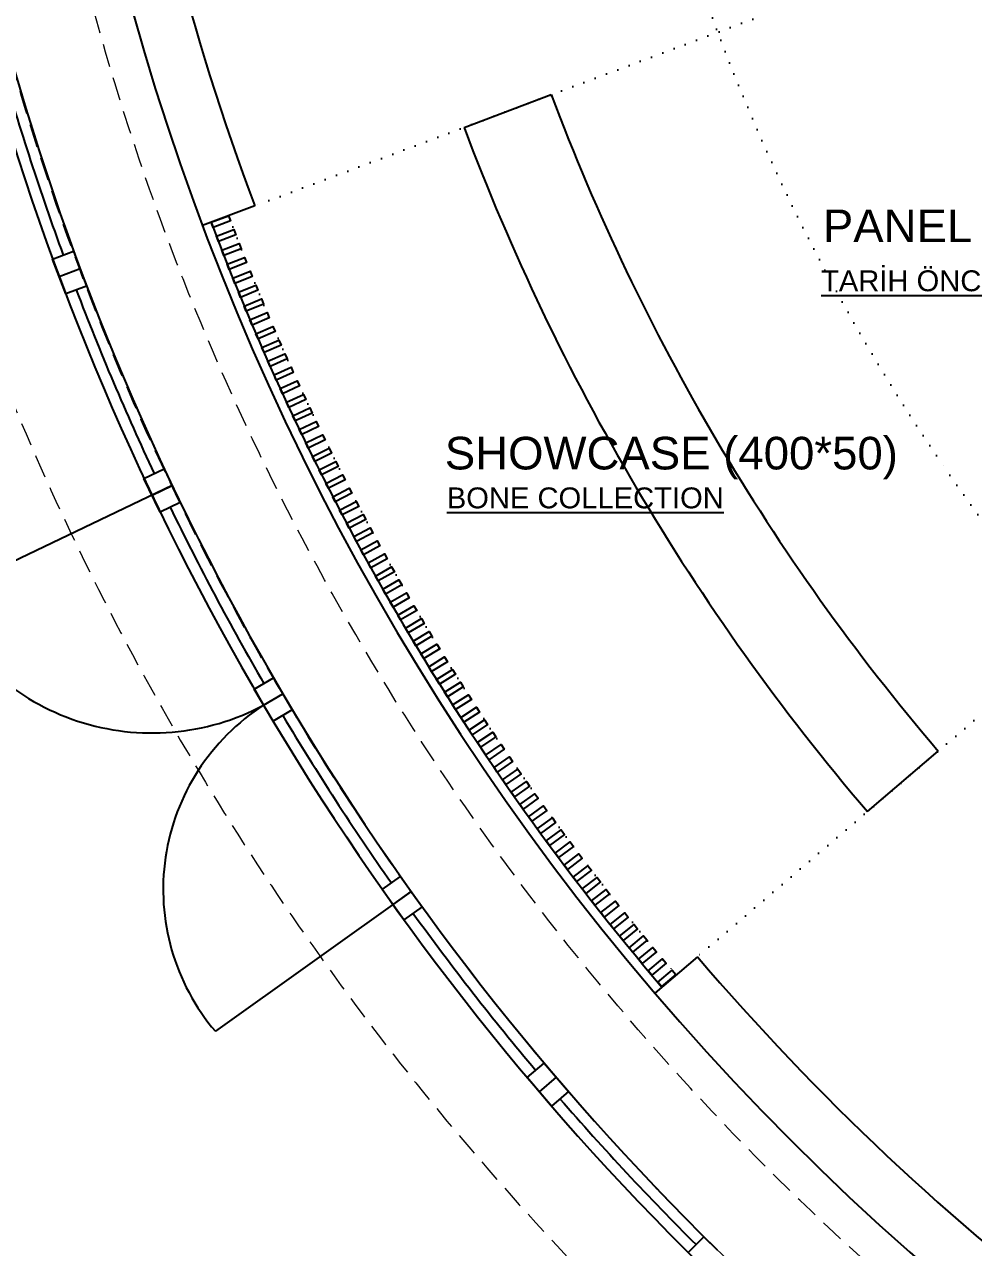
# Model space of a CAD drawing. Header units: millimetres. Extents: x 132785 to 150483, y 90225 to 103753.
# Drawn here: x 134333 to 134842, y 92216 to 92872 of the extents above; entities that cross this region are included whole.
import ezdxf

# ---------------------------------------------------------------- set-up
doc = ezdxf.new("R2010")
doc.units = ezdxf.units.MM
doc.linetypes.add('061-GZM-AP-100$0$HIDDEN', pattern=[0.375, 0.25, -0.125])
doc.linetypes.add('DOT', pattern=[6.35, 0, -6.35])
doc.layers.add('061-GZM-AP-100$0$A-cam', color=20, linetype='Continuous')
doc.layers.add('061-GZM-AP-100$0$A-cephe', color=181, linetype='Continuous')
doc.layers.add('061-GZM-AP-100$0$A-kiris', color=252, linetype='Continuous', lineweight=0)
doc.styles.get("Standard").update_dxf_attribs({"font": 'arial.ttf'})

# ---------------------------------------------------------------- blocks, each defined once
blk = doc.blocks.new('061-GZM-AP-100$0$a')
at = {"layer": '061-GZM-AP-100$0$A-cephe'}
blk.add_line((0, 18), (0, 30), dxfattribs=at)
blk.add_lwpolyline([(-10, 30), (-10, 18), (10, 18), (10, 30)], close=True, dxfattribs=at)

msp = doc.modelspace()

# ---------------------------------------------------------------- linework, layer by layer
at = {"color": 253, "linetype": 'DOT'}
for p, q in [((134910.916, 92945.007), (134456.376, 92774.569)), ((135063.098, 92686.934), (134693.965, 92371.663))]:
    msp.add_line(p, q, dxfattribs=at)
for p, q in [((134568.737, 92816.701), (134615.554, 92834.256)), ((134785.213, 92449.597), (134823.233, 92482.069))]:
    msp.add_line(p, q)
at = {"color": 7}
for p, q in [((134456.376, 92774.569), (134428.286, 92764.036)), ((134693.965, 92371.663), (134671.152, 92352.179))]:
    msp.add_line(p, q, dxfattribs=at)
for points in [[(134432.968, 92765.792), (134442.331, 92769.302), (134443.384, 92766.493), (134434.021, 92762.983), (134432.968, 92765.792)], [(134435.819, 92758.254), (134445.162, 92761.82), (134446.231, 92759.017), (134436.889, 92755.451), (134435.819, 92758.254)], [(134438.715, 92750.734), (134448.036, 92754.354), (134449.122, 92751.558), (134439.801, 92747.937), (134438.715, 92750.734)], [(134441.654, 92743.231), (134450.954, 92746.906), (134452.057, 92744.116), (134442.757, 92740.441), (134441.654, 92743.231)], [(134444.638, 92735.745), (134453.916, 92739.474), (134455.035, 92736.69), (134445.757, 92732.961), (134444.638, 92735.745)], [(134447.665, 92728.276), (134456.922, 92732.06), (134458.057, 92729.283), (134448.8, 92725.499), (134447.665, 92728.276)], [(134450.736, 92720.826), (134459.97, 92724.664), (134461.122, 92721.893), (134451.887, 92718.056), (134450.736, 92720.826)], [(134453.851, 92713.393), (134463.062, 92717.285), (134464.23, 92714.522), (134455.018, 92710.63), (134453.851, 92713.393)], [(134457.009, 92705.979), (134466.197, 92709.925), (134467.381, 92707.169), (134458.192, 92703.223), (134457.009, 92705.979)], [(134460.21, 92698.584), (134469.375, 92702.584), (134470.575, 92699.834), (134461.41, 92695.834), (134460.21, 92698.584)], [(134463.455, 92691.208), (134472.597, 92695.261), (134473.813, 92692.518), (134464.671, 92688.465), (134463.455, 92691.208)], [(134466.743, 92683.85), (134475.861, 92687.957), (134477.093, 92685.222), (134467.975, 92681.115), (134466.743, 92683.85)], [(134470.074, 92676.512), (134479.167, 92680.672), (134480.415, 92677.944), (134471.322, 92673.784), (134470.074, 92676.512)], [(134473.448, 92669.194), (134482.517, 92673.407), (134483.781, 92670.687), (134474.712, 92666.473), (134473.448, 92669.194)], [(134476.864, 92661.896), (134485.908, 92666.162), (134487.188, 92663.449), (134478.144, 92659.182), (134476.864, 92661.896)], [(134480.324, 92654.617), (134489.343, 92658.937), (134490.639, 92656.231), (134481.619, 92651.912), (134480.324, 92654.617)], [(134483.826, 92647.359), (134492.819, 92651.731), (134494.131, 92649.033), (134485.137, 92644.661), (134483.826, 92647.359)], [(134487.37, 92640.122), (134496.338, 92644.547), (134497.665, 92641.857), (134488.697, 92637.432), (134487.37, 92640.122)], [(134490.957, 92632.906), (134499.899, 92637.383), (134501.242, 92634.7), (134492.3, 92630.223), (134490.957, 92632.906)], [(134494.586, 92625.711), (134503.501, 92630.24), (134504.86, 92627.565), (134495.945, 92623.036), (134494.586, 92625.711)], [(134498.257, 92618.537), (134507.146, 92623.118), (134508.52, 92620.452), (134499.631, 92615.87), (134498.257, 92618.537)], [(134501.97, 92611.385), (134510.832, 92616.018), (134512.222, 92613.36), (134503.36, 92608.726), (134501.97, 92611.385)], [(134505.725, 92604.254), (134514.559, 92608.94), (134515.965, 92606.289), (134507.131, 92601.604), (134505.725, 92604.254)], [(134509.522, 92597.146), (134518.328, 92601.883), (134519.75, 92599.241), (134510.943, 92594.504), (134509.522, 92597.146)], [(134513.36, 92590.06), (134522.139, 92594.849), (134523.575, 92592.215), (134514.796, 92587.427), (134513.36, 92590.06)], [(134517.239, 92582.997), (134525.99, 92587.837), (134527.442, 92585.212), (134518.691, 92580.372), (134517.239, 92582.997)], [(134521.16, 92575.957), (134529.883, 92580.848), (134531.35, 92578.231), (134522.628, 92573.34), (134521.16, 92575.957)], [(134525.123, 92568.939), (134533.816, 92573.882), (134535.299, 92571.274), (134526.605, 92566.331), (134525.123, 92568.939)], [(134529.126, 92561.946), (134537.79, 92566.939), (134539.288, 92564.339), (134530.624, 92559.346), (134529.126, 92561.946)], [(134533.17, 92554.975), (134541.805, 92560.019), (134543.318, 92557.428), (134534.683, 92552.385), (134533.17, 92554.975)], [(134537.255, 92548.029), (134545.86, 92553.123), (134547.388, 92550.541), (134538.783, 92545.447), (134537.255, 92548.029)], [(134541.38, 92541.106), (134549.955, 92546.251), (134551.499, 92543.678), (134542.924, 92538.534), (134541.38, 92541.106)], [(134545.546, 92534.208), (134554.091, 92539.403), (134555.649, 92536.839), (134547.105, 92531.644), (134545.546, 92534.208)], [(134549.753, 92527.334), (134558.267, 92532.579), (134559.84, 92530.025), (134551.326, 92524.78), (134549.753, 92527.334)], [(134553.999, 92520.485), (134562.482, 92525.78), (134564.071, 92523.235), (134555.587, 92517.94), (134553.999, 92520.485)], [(134558.286, 92513.661), (134566.738, 92519.005), (134568.341, 92516.47), (134559.889, 92511.126), (134558.286, 92513.661)], [(134562.612, 92506.863), (134571.033, 92512.256), (134572.651, 92509.73), (134564.23, 92504.336), (134562.612, 92506.863)], [(134566.978, 92500.09), (134575.367, 92505.532), (134577, 92503.016), (134568.611, 92497.573), (134566.978, 92500.09)], [(134571.384, 92493.342), (134579.741, 92498.834), (134581.389, 92496.327), (134573.032, 92490.835), (134571.384, 92493.342)], [(134575.83, 92486.62), (134584.154, 92492.161), (134585.816, 92489.664), (134577.492, 92484.123), (134575.83, 92486.62)], [(134580.314, 92479.925), (134588.606, 92485.514), (134590.283, 92483.027), (134581.991, 92477.437), (134580.314, 92479.925)], [(134584.838, 92473.256), (134593.097, 92478.894), (134594.788, 92476.416), (134586.529, 92470.778), (134584.838, 92473.256)], [(134589.401, 92466.613), (134597.627, 92472.3), (134599.333, 92469.832), (134591.107, 92464.146), (134589.401, 92466.613)], [(134594.002, 92459.998), (134602.195, 92465.732), (134603.915, 92463.274), (134595.723, 92457.54), (134594.002, 92459.998)], [(134598.643, 92453.409), (134606.801, 92459.192), (134608.536, 92456.744), (134600.377, 92450.962), (134598.643, 92453.409)], [(134603.321, 92446.848), (134611.446, 92452.678), (134613.195, 92450.241), (134605.07, 92444.411), (134603.321, 92446.848)], [(134608.039, 92440.315), (134616.129, 92446.192), (134617.892, 92443.765), (134609.802, 92437.887), (134608.039, 92440.315)], [(134612.794, 92433.809), (134620.85, 92439.733), (134622.627, 92437.316), (134614.571, 92431.392), (134612.794, 92433.809)], [(134617.587, 92427.331), (134625.608, 92433.302), (134627.4, 92430.896), (134619.379, 92424.924), (134617.587, 92427.331)], [(134622.419, 92420.881), (134630.405, 92426.899), (134632.21, 92424.504), (134624.224, 92418.485), (134622.419, 92420.881)], [(134627.288, 92414.459), (134635.238, 92420.525), (134637.058, 92418.14), (134629.107, 92412.074), (134627.288, 92414.459)], [(134632.194, 92408.067), (134640.109, 92414.179), (134641.943, 92411.804), (134634.028, 92405.692), (134632.194, 92408.067)], [(134637.138, 92401.703), (134645.017, 92407.861), (134646.864, 92405.497), (134638.985, 92399.339), (134637.138, 92401.703)], [(134642.119, 92395.368), (134649.962, 92401.572), (134651.823, 92399.219), (134643.98, 92393.015), (134642.119, 92395.368)], [(134647.137, 92389.063), (134654.943, 92395.313), (134656.818, 92392.971), (134649.012, 92386.721), (134647.137, 92389.063)], [(134652.192, 92382.787), (134659.962, 92389.082), (134661.85, 92386.751), (134654.081, 92380.456), (134652.192, 92382.787)], [(134657.284, 92376.54), (134665.016, 92382.881), (134666.919, 92380.562), (134659.186, 92374.221), (134657.284, 92376.54)], [(134662.412, 92370.324), (134670.107, 92376.71), (134672.023, 92374.402), (134664.328, 92368.016), (134662.412, 92370.324)], [(134667.576, 92364.138), (134675.234, 92370.569), (134677.163, 92368.272), (134669.506, 92361.841), (134667.576, 92364.138)], [(134672.777, 92357.982), (134680.397, 92364.458), (134682.34, 92362.172), (134674.72, 92355.696), (134672.777, 92357.982)]]:
    msp.add_lwpolyline(points, dxfattribs=at)
at = {"color": 253, "linetype": 'DOT'}
for radius, start, end in [(1085, 155.499918, 265.5), (1365.444, 200.554493, 220.500082)]:
    msp.add_arc((135720.849, 93248.707), radius, start, end, dxfattribs=at)
at = {"color": 7}
for radius, start, end in [(930, 154.968979, 266.031021), (915, 154.968979, 266.031021), (1380.444, 170.499922, 284.877443), (1350.444, 175.554493, 200.554493), (1180.444, 200.554493, 220.500082), (1230.444, 200.554493, 220.500082), (1350.444, 220.500082, 245.5)]:
    msp.add_arc((135720.849, 93248.707), radius, start, end, dxfattribs=at)
at = {"color": 253}
msp.add_arc((135720.849, 93248.707), 1375.444, 200.554493, 220.500082, dxfattribs=at)
at = {"layer": '061-GZM-AP-100$0$A-cam', "color": 253}
for start, end in [(195.893518, 200.106482), (200.893518, 205.106482), (205.893518, 210.106482), (210.893518, 215.106482), (215.893518, 220.106482), (220.893518, 225.106482)]:
    msp.add_arc((135720.85, 93248.706), 1456, start, end, dxfattribs=at)
at = {"layer": '061-GZM-AP-100$0$A-cephe', "color": 253}
for p, q in [((134412.101, 92624.464), (134286.152, 92564.39)), ((134540.383, 92406.686), (134435.258, 92331.702))]:
    msp.add_line(p, q, dxfattribs=at)
msp.add_lwpolyline([(134696.12, 92205.934), (134688.988, 92212.943), (134697.399, 92221.502), (134704.531, 92214.493)], dxfattribs=at)
for centre, radius, start, end in [((135720.85, 93248.706), 1450, 195.5, 225.5), ((135720.85, 93248.706), 1462, 195.5, 225.5), ((134401.27, 92619.299), 127.543, 205.500434, 298), ((134524.806, 92407.86), 117.553, 122.787398, 220.380388)]:
    msp.add_arc(centre, radius, start, end, dxfattribs=at)
at = {"layer": '061-GZM-AP-100$0$A-kiris', "color": 253, "linetype": '061-GZM-AP-100$0$HIDDEN', "ltscale": 50}
for radius in [1450, 1400]:
    msp.add_circle((135720.849, 93248.707), radius, dxfattribs=at)
msp.add_arc((135720.849, 93248.707), 1510, 194.5, 226.5, dxfattribs=at)

# ---------------------------------------------------------------- block references
at = {"layer": '061-GZM-AP-100$0$A-cephe', "color": 253, "extrusion": (0, 0, -1)}
for p, zscale, rotation in [((-134334.575, 92730.399), -1, 69.49999998123626), ((-134385.024, 92611.55), -0.9999999999999999, 64.49999998123629), ((-134445.639, 92497.55), -0.9999999999999999, 59.49999998123627), ((-134515.959, 92389.266), -0.9999999999999998, 54.49999998123629), ((-134595.449, 92287.523), -0.9999999999999997, 49.49999998123629)]:
    msp.add_blockref('061-GZM-AP-100$0$a', p, dxfattribs=dict(at, zscale=zscale, rotation=rotation))

# ---------------------------------------------------------------- texts
at = {"color": 253, "char_height": 17.5, "attachment_point": 1}
for s, insert in [('PANEL 4a (350*300)', (134761.306, 92772.614)), ('SHOWCASE (400*50)', (134558.41, 92650.665))]:
    msp.add_mtext_dynamic_manual_height_columns(s, width=670.8921, gutter_width=12.5, heights=[0], dxfattribs=dict(at, insert=insert))
at = {"color": 7, "char_height": 11.2, "attachment_point": 1}
for s, insert in [('{\\LTARİH ÖNCESİ ÇAĞLAR}', (134760.318, 92739.984)), ('{\\LBONE COLLECTION}', (134559.471, 92623.501))]:
    msp.add_mtext_dynamic_manual_height_columns(s, width=670.8921, gutter_width=12.5, heights=[0], dxfattribs=dict(at, insert=insert))

doc.saveas('drawing.dxf')
